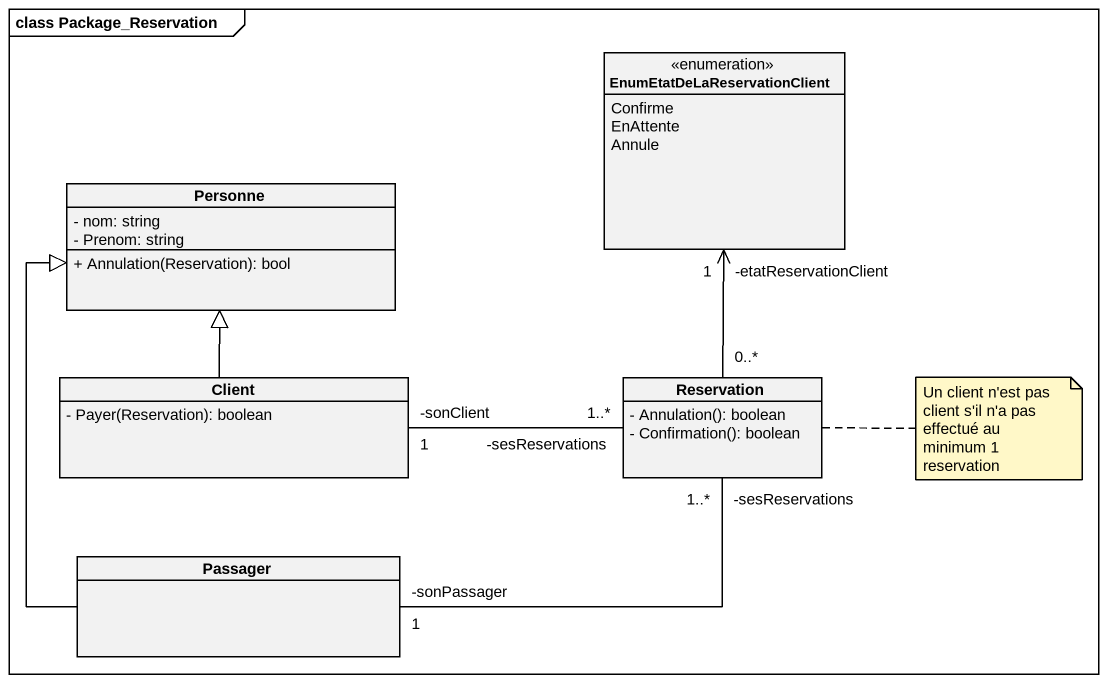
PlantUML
@startuml
mainframe class Package_Reservation
hide circle
hide empty members
skinparam classAttributeIconSize 0
enum "EnumEtatDeLaReservationClient" as EnumEtatDeLaReservationClien {
  Confirme
  EnAttente
  Annule
}
class Personne {
  - nom: string
  - Prenom: string
  + Annulation(Reservation): bool
}
class Client {
  - Payer(Reservation): boolean
}
class Reservation {
  - Annulation(): boolean
  - Confirmation(): boolean
}
class Passager
Client -up-|> Personne
Client "-sonClient\n1" -right- "-sesReservations\n1..*" Reservation
Reservation "0..*" -up-> "-etatReservationClient\n1" EnumEtatDeLaReservationClien
Passager -up-|> Personne
Passager "-sonPassager\n1" -right- "-sesReservations\n1..*" Reservation
note right of Reservation : Un client n'est pas client s'il n'a pas effectué au minimum 1 reservation
@enduml
